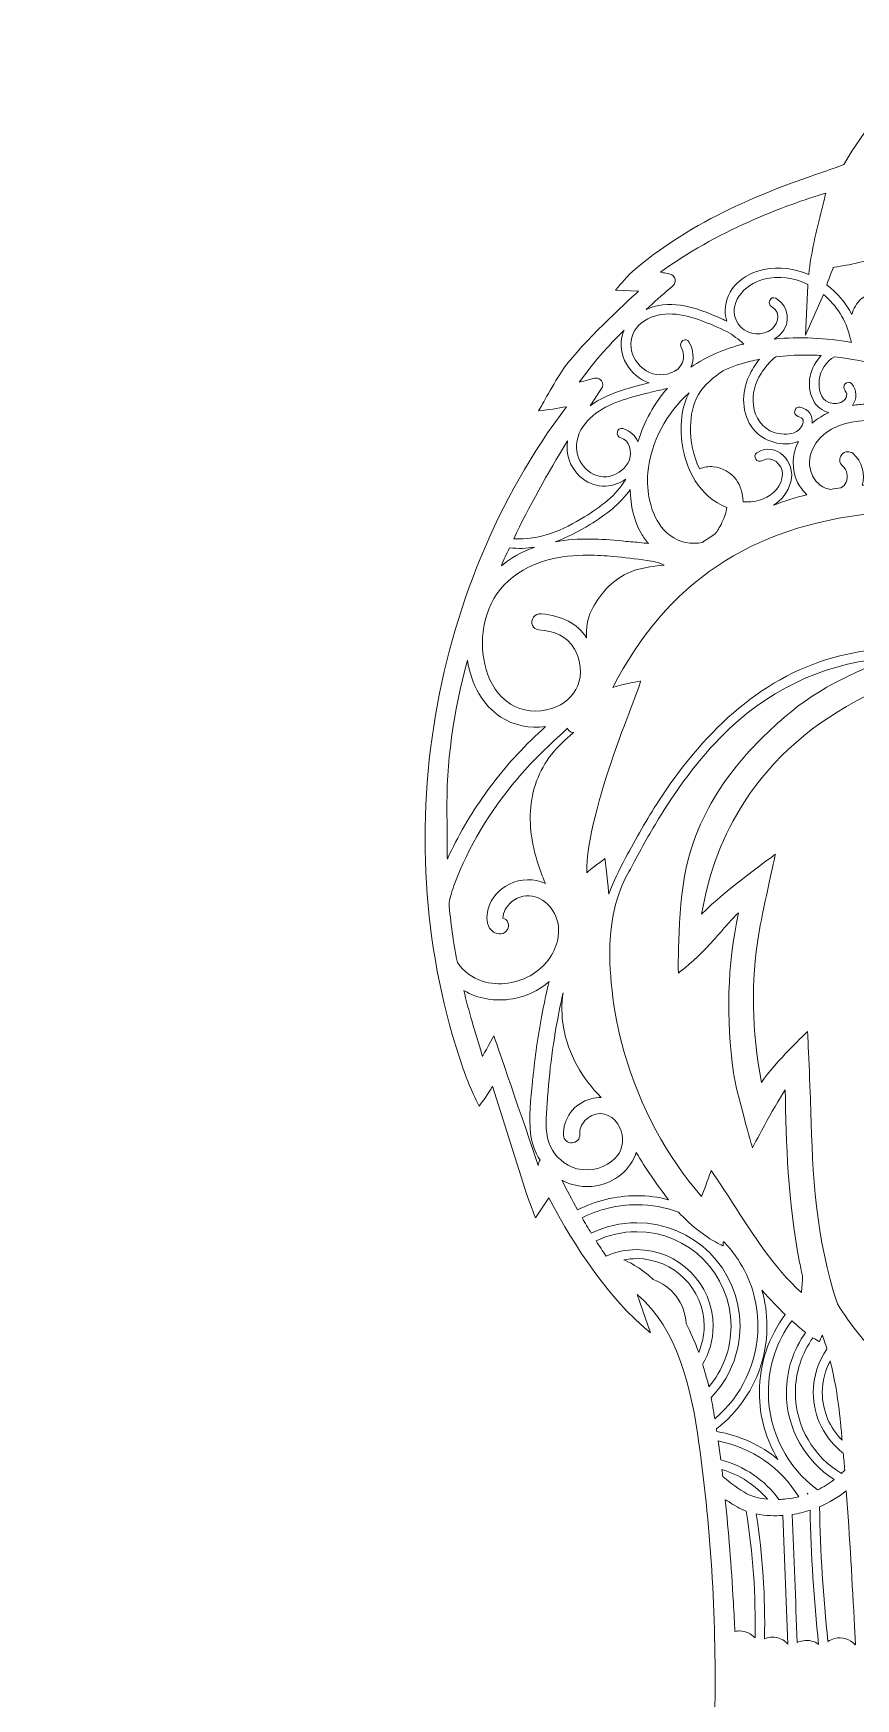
# Model space of a CAD drawing. Header units: millimetres. Extents: x -537 to 1422, y -594 to -84.
# Drawn here: x 277.1 to 431.8, y -397.3 to -84.1 of the extents above; entities that cross this region are included whole.
import ezdxf

# ---------------------------------------------------------------- set-up
doc = ezdxf.new("R2010")
doc.units = ezdxf.units.MM
doc.header["$MEASUREMENT"] = 0
doc.layers.add('Layer 4', color=7, linetype='Continuous')

msp = doc.modelspace()

# ---------------------------------------------------------------- linework, layer by layer
at = {"layer": 'Layer 4', "lineweight": 0}
for points, knots in [([(599.41, -480.19), (596.39, -466.27), (588.5, -452.74), (575.96, -439.97), (570.2, -434.1), (562.21, -425.37), (559.38, -417.4), (557.5, -412.12), (558.68, -407.67), (560.03, -402.52), (560.46, -400.89), (560.91, -399.2), (561.27, -397.41), (564.85, -379.91), (568.38, -361.26), (568.87, -342.64), (569.46, -320.49), (565.55, -303.4), (556.91, -290.38), (550.29, -280.42), (541.68, -272.88), (535.4, -267.37), (525.05, -258.3), (517.06, -252.89), (503.75, -245.93), (501.6, -244.8), (499.44, -243.74), (497.35, -242.71), (491.73, -239.95), (486.42, -237.34), (481.71, -233.73), (473.56, -227.49), (468.2, -219.4), (466.53, -210.86), (475.12, -216.44), (487.7, -220.63), (498.26, -216.18), (500.54, -215.22), (504.25, -211.65), (505.64, -210.03), (510.69, -204.18), (506.21, -197.31), (502.27, -191.26), (500.91, -189.18), (499.64, -187.22), (498.73, -185.35), (498.2, -184.24), (497.58, -183.06), (496.92, -181.82), (495.53, -179.21), (494.09, -176.52), (493.41, -174.21), (493.01, -172.87), (493.02, -171.43), (493.44, -170.06), (493.82, -168.85), (494.19, -167.69), (494.55, -166.57), (496.55, -160.37), (498.14, -155.45), (496.26, -150.66), (503.62, -143.39), (508.77, -135.93), (511.58, -128.48), (513.82, -122.56), (516.01, -114.69), (513.76, -110.8), (513.03, -109.54), (511.88, -108.78), (510.35, -108.53), (507.12, -108.01), (500.02, -109.43), (497.27, -110.6), (493.49, -112.2), (489.77, -113.7), (486.17, -115.15), (482.1, -116.78), (477.9, -118.47), (473.64, -120.31), (471.75, -112.04), (469.36, -103.79), (466.53, -95.79), (465.53, -92.97), (464.46, -90.27), (462.35, -88.35), (457.64, -84.06), (452.37, -84.98), (444.16, -91.52), (438.47, -96.06), (433.44, -102.01), (429.61, -108.75), (428.41, -109.22), (426.86, -109.75), (425.08, -110.37), (416.75, -113.24), (402.79, -118.05), (390.24, -128.49), (389.08, -129.46), (387.26, -131.65), (387.18, -131.74), (387.18, -131.74), (386.63, -132.4), (386.63, -132.4), (386.63, -132.4), (390.96, -132.55), (390.96, -132.55), (388.45, -134.85), (380.49, -142.25), (377.06, -146.87), (375.67, -148.73), (372.7, -154.14), (372.57, -154.37), (372.57, -154.37), (372.17, -155.09), (372.17, -155.09), (372.17, -155.09), (373, -154.99), (373, -154.99), (373.58, -154.92), (375.86, -154.62), (377.39, -154.3), (364.47, -171.52), (355.84, -192.27), (352.43, -214.4), (348.95, -236.96), (351.06, -259.79), (358.54, -280.42), (359.26, -282.41), (360.6, -285.16), (360.66, -285.28), (360.66, -285.28), (360.97, -285.91), (360.97, -285.91), (360.97, -285.91), (361.38, -285.34), (361.38, -285.34), (361.44, -285.26), (362.65, -283.58), (363.52, -282.1), (363.52, -282.1), (369.63, -301.54), (369.63, -301.54), (370.12, -303.1), (371.23, -306.01), (371.27, -306.14), (371.27, -306.14), (371.56, -306.9), (371.56, -306.9), (371.56, -306.9), (374.12, -303.13), (374.12, -303.13), (375.69, -306.23), (382.81, -319.62), (392.01, -327.49), (392.01, -327.49), (393.2, -328.51), (393.2, -328.51), (393.2, -328.51), (390.69, -321.28), (390.69, -321.28), (398.43, -327.86), (400.93, -339.08), (402.34, -349.3), (404.66, -366.12), (405.66, -383.23), (405.32, -400.13), (405.31, -400.52), (405.3, -400.92), (405.29, -401.34), (405.2, -407.35), (405.07, -416.43), (398.78, -418.94), (397.78, -419.39), (396.65, -419.65), (395.56, -419.89), (393.89, -420.26), (392.15, -420.65), (390.77, -421.76), (389.37, -422.89), (388.59, -424.61), (388.57, -426.61), (388.54, -429.23), (389.82, -432.01), (391.82, -433.69), (395.34, -436.64), (400.25, -437.17), (404.21, -437.6), (404.21, -437.6), (454.3, -443.04), (454.3, -443.04), (459.97, -443.66), (468.1, -443.06), (472.34, -439.33), (473.65, -438.17), (474.51, -436.8), (474.91, -435.23), (475.3, -436), (475.88, -436.68), (476.63, -437.25), (479.6, -439.5), (484.85, -439.66), (488.77, -439.05), (488.77, -439.05), (538.25, -431.48), (538.25, -431.48), (539.41, -441), (540.56, -450.83), (538.81, -460.42), (538.69, -461.09), (538.55, -461.76), (538.4, -462.42), (538.27, -462.87), (538.16, -463.34), (538.05, -463.81), (535.59, -472.95), (530.24, -480.38), (523.33, -484.05), (519.16, -486.26), (513.97, -487.43), (507.47, -487.63), (483.73, -488.39), (461.86, -477.08), (440.71, -466.15), (422.52, -456.74), (403.72, -447.02), (383.46, -444.65), (360.16, -441.93), (335.79, -449.62), (318.27, -465.22), (318.27, -465.22), (317.7, -465.73), (317.7, -465.73), (317.7, -465.73), (324.4, -467.69), (324.4, -467.69), (322.36, -469.16), (316.42, -473.45), (314.68, -474.73), (312.55, -476.28), (302.67, -485.3), (302.25, -485.69), (302.25, -485.69), (301.54, -486.34), (301.54, -486.34), (301.54, -486.34), (308.24, -486.9), (308.24, -486.9), (297.8, -493.09), (289.06, -501.87), (282.93, -512.36), (282.93, -512.36), (282.4, -513.27), (282.4, -513.27), (282.4, -513.27), (292.98, -510.27), (292.98, -510.27), (292.52, -510.75), (292.06, -511.29), (291.65, -511.79), (291.33, -512.17), (291.05, -512.51), (290.83, -512.73), (289.53, -514.09), (288.26, -515.52), (287.05, -516.97), (284.64, -519.88), (282.42, -522.99), (280.45, -526.21), (279.99, -526.97), (277.71, -531.01), (277.62, -531.18), (277.62, -531.18), (277.1, -532.1), (277.1, -532.1), (277.1, -532.1), (278.11, -531.8), (278.11, -531.8), (279.74, -531.3), (283.04, -530.33), (283.79, -530.21), (286.91, -529.74), (290.12, -529.59), (293.34, -529.76), (306.45, -530.46), (318.75, -536.32), (327.07, -545.82), (327.07, -545.82), (327.07, -545.82), (327.07, -545.82), (327.07, -545.82), (314.06, -542.37), (314.06, -542.37), (314.06, -542.37), (314.92, -543.39), (314.92, -543.39), (322.26, -552.1), (331.64, -559.51), (342.05, -564.81), (351.95, -569.85), (362.85, -573.02), (373.67, -574.02), (373.67, -574.02), (360.67, -579.81), (360.67, -579.81), (360.67, -579.81), (361.59, -580.18), (361.59, -580.18), (378.15, -586.94), (396.46, -591.06), (417.57, -592.79), (425.18, -593.42), (433.14, -593.73), (441.68, -593.73), (451.97, -593.73), (463.11, -593.28), (475.54, -592.37), (489.46, -591.35), (510.18, -589.33), (529.43, -583.55), (548.75, -577.75), (563.8, -569.19), (575.43, -557.39), (583.15, -549.56), (589.56, -540.25), (593.97, -530.47), (598.68, -520.03), (601.08, -509.38), (601.09, -498.83), (601.1, -493.87), (600.81, -486.61), (599.41, -480.19)], [0, 0, 0, 0, 1, 1, 1, 2, 2, 2, 3, 3, 3, 4, 4, 4, 5, 5, 5, 6, 6, 6, 7, 7, 7, 8, 8, 8, 9, 9, 9, 10, 10, 10, 11, 11, 11, 12, 12, 12, 13, 13, 13, 14, 14, 14, 15, 15, 15, 16, 16, 16, 17, 17, 17, 18, 18, 18, 19, 19, 19, 20, 20, 20, 21, 21, 21, 22, 22, 22, 23, 23, 23, 24, 24, 24, 25, 25, 25, 26, 26, 26, 27, 27, 27, 28, 28, 28, 29, 29, 29, 30, 30, 30, 31, 31, 31, 32, 32, 32, 33, 33, 33, 34, 34, 34, 35, 35, 35, 36, 36, 36, 37, 37, 37, 38, 38, 38, 39, 39, 39, 40, 40, 40, 41, 41, 41, 42, 42, 42, 43, 43, 43, 44, 44, 44, 45, 45, 45, 46, 46, 46, 47, 47, 47, 48, 48, 48, 49, 49, 49, 50, 50, 50, 51, 51, 51, 52, 52, 52, 53, 53, 53, 54, 54, 54, 55, 55, 55, 56, 56, 56, 57, 57, 57, 58, 58, 58, 59, 59, 59, 60, 60, 60, 61, 61, 61, 62, 62, 62, 63, 63, 63, 64, 64, 64, 65, 65, 65, 66, 66, 66, 67, 67, 67, 68, 68, 68, 69, 69, 69, 70, 70, 70, 71, 71, 71, 72, 72, 72, 73, 73, 73, 74, 74, 74, 75, 75, 75, 76, 76, 76, 77, 77, 77, 78, 78, 78, 79, 79, 79, 80, 80, 80, 81, 81, 81, 82, 82, 82, 83, 83, 83, 84, 84, 84, 85, 85, 85, 86, 86, 86, 87, 87, 87, 88, 88, 88, 89, 89, 89, 90, 90, 90, 91, 91, 91, 92, 92, 92, 93, 93, 93, 94, 94, 94, 95, 95, 95, 96, 96, 96, 97, 97, 97, 98, 98, 98, 99, 99, 99, 100, 100, 100, 101, 101, 101, 102, 102, 102, 103, 103, 103, 104, 104, 104, 105, 105, 105, 106, 106, 106, 107, 107, 107, 108, 108, 108, 109, 109, 109, 110, 110, 110, 110]), ([(397.84, -130.31), (397.72, -129.85), (397.36, -129.49), (396.89, -129.38), (396.89, -129.38), (396.08, -129.19), (396.08, -129.19), (395.78, -129.12), (395.46, -129.06), (395.11, -129.02), (405.15, -121.51), (418.77, -116.3), (426.2, -114.13), (425.96, -115.12), (425.71, -116.12), (425.45, -117.16), (424.44, -121.21), (423.41, -125.38), (422.98, -129.42), (420.36, -128.3), (417.44, -127.89), (414.56, -128.48), (410.73, -129.26), (407.32, -132.06), (407.27, -136.21), (407.26, -136.91), (407.37, -137.57), (407.56, -138.19), (407.29, -138.06), (407.01, -137.94), (406.74, -137.81), (404.23, -136.7), (401.6, -135.59), (398.86, -135.21), (396.72, -134.91), (394.38, -135.14), (392.38, -135.99), (393.88, -134.64), (395.36, -133.35), (396.8, -132.12), (396.8, -132.12), (397.43, -131.58), (397.43, -131.58), (397.8, -131.26), (397.95, -130.78), (397.84, -130.31)], [0, 0, 0, 0, 1, 1, 1, 2, 2, 2, 3, 3, 3, 4, 4, 4, 5, 5, 5, 6, 6, 6, 7, 7, 7, 8, 8, 8, 9, 9, 9, 10, 10, 10, 11, 11, 11, 12, 12, 12, 13, 13, 13, 14, 14, 14, 15, 15, 15, 15]), ([(427.61, -128.1), (427.61, -128.1), (428.96, -127.89), (429.39, -127.81), (429.39, -127.81), (430.05, -127.69), (430.05, -127.69), (431.49, -127.42), (432.87, -127.07), (434.21, -126.74), (435.19, -126.49), (436.2, -126.24), (437.24, -126.01), (437.56, -125.94), (437.89, -125.87), (438.22, -125.8), (440.78, -125.24), (443.42, -124.65), (446, -124.92), (446.19, -126.38), (446.53, -128.33), (446.69, -129), (447.28, -131.42), (447.85, -132.83), (448.65, -134.79), (449.58, -137.1), (450.57, -139.56), (451.88, -141.92), (448.71, -138.31), (445.18, -134.7), (440.59, -133.26), (438.13, -132.49), (434.98, -132.26), (432.88, -134.04), (431.99, -134.8), (431.37, -135.85), (431.1, -136.97), (429.98, -134.78), (428.33, -132.87), (426.37, -131.39), (426.95, -129.74), (427.61, -128.1), (427.61, -128.1)], [0, 0, 0, 0, 1, 1, 1, 2, 2, 2, 3, 3, 3, 4, 4, 4, 5, 5, 5, 6, 6, 6, 7, 7, 7, 8, 8, 8, 9, 9, 9, 10, 10, 10, 11, 11, 11, 12, 12, 12, 13, 13, 13, 14, 14, 14, 14]), ([(425.77, -133.19), (428.22, -135.24), (430.05, -138.09), (430.71, -141.19), (430.74, -141.32), (430.79, -141.42), (430.86, -141.51), (430.9, -141.74), (430.95, -141.97), (431.01, -142.2), (426.2, -141.36), (421.23, -141.13), (416.49, -141.57), (417.65, -140.91), (418.56, -139.87), (418.85, -138.53), (419.24, -136.69), (418.46, -134.84), (416.81, -133.91), (415.81, -133.35), (415.03, -134.96), (416.03, -135.52), (418.05, -136.66), (417.08, -139.32), (415.36, -140.15), (413.47, -141.06), (410.86, -140.59), (409.71, -138.74), (407.39, -135), (410.95, -131.23), (414.46, -130.33), (417.36, -129.58), (420.27, -130.04), (422.83, -131.29), (422.83, -131.37), (422.82, -131.45), (422.81, -131.53), (422.81, -131.53), (422.36, -140.87), (422.36, -140.87), (422.36, -140.87), (425.77, -133.19), (425.77, -133.19)], [0, 0, 0, 0, 1, 1, 1, 2, 2, 2, 3, 3, 3, 4, 4, 4, 5, 5, 5, 6, 6, 6, 7, 7, 7, 8, 8, 8, 9, 9, 9, 10, 10, 10, 11, 11, 11, 12, 12, 12, 13, 13, 13, 14, 14, 14, 14]), ([(392.09, -138.13), (395.31, -136.06), (399.35, -136.85), (402.72, -138.09), (404.36, -138.69), (406, -139.38), (407.56, -140.17), (408.79, -140.8), (409.74, -141.66), (410.75, -142.51), (407.02, -143.43), (403.66, -144.9), (400.83, -146.87), (401.5, -145.35), (401.3, -143.61), (400.46, -142.11), (399.91, -141.11), (398.43, -142.12), (398.99, -143.12), (400.07, -145.06), (399.14, -147.27), (397.07, -147.96), (395.24, -148.57), (393.32, -148.36), (391.81, -147.14), (388.76, -144.66), (388.66, -140.34), (392.09, -138.13)], [0, 0, 0, 0, 1, 1, 1, 2, 2, 2, 3, 3, 3, 4, 4, 4, 5, 5, 5, 6, 6, 6, 7, 7, 7, 8, 8, 8, 9, 9, 9, 9]), ([(388.26, -139.89), (388.13, -140.17), (388.01, -140.47), (387.92, -140.79), (386.82, -144.42), (389.37, -148.67), (392.95, -149.79), (391.99, -150.04), (391.04, -150.3), (390.09, -150.56), (387.22, -151.35), (384.23, -152.36), (381.84, -154.14), (382.35, -153.37), (382.87, -152.6), (383.39, -151.83), (383.39, -151.83), (384.03, -150.9), (384.03, -150.9), (384.32, -150.47), (384.32, -149.89), (384.02, -149.46), (383.78, -149.12), (383.38, -148.92), (382.98, -148.92), (382.87, -148.92), (382.77, -148.93), (382.66, -148.96), (382.66, -148.96), (381.57, -149.24), (381.57, -149.24), (380.99, -149.39), (380.41, -149.55), (379.81, -149.71), (382.34, -146.12), (385.25, -142.87), (388.26, -139.89)], [0, 0, 0, 0, 1, 1, 1, 2, 2, 2, 3, 3, 3, 4, 4, 4, 5, 5, 5, 6, 6, 6, 7, 7, 7, 8, 8, 8, 9, 9, 9, 10, 10, 10, 11, 11, 11, 12, 12, 12, 12]), ([(413.74, -145.38), (412.92, -146.35), (412.24, -147.43), (411.75, -148.5), (410.28, -151.67), (410.29, -155.67), (412.54, -158.49), (414.42, -160.86), (418.17, -162.03), (421.05, -160.83), (419.81, -163.38), (419.72, -166.18), (420.9, -168.53), (421.33, -169.38), (421.93, -170.18), (422.65, -170.85), (420.5, -171.4), (418.4, -172.07), (416.33, -172.84), (417.93, -171.9), (419.09, -170.4), (419.62, -168.43), (420.61, -164.75), (416.9, -160.68), (413.25, -162.95), (412.27, -163.56), (413.28, -165.04), (414.26, -164.43), (416.05, -163.31), (418.07, -165.17), (418.04, -167.02), (418, -169.15), (416.26, -170.9), (414.39, -171.66), (413.18, -172.14), (411.91, -172.29), (410.66, -172.17), (410.59, -170.6), (410.14, -169.17), (409.33, -168.02), (408.38, -166.69), (406.75, -165.76), (405.07, -165.59), (404.11, -165.49), (403.21, -165.64), (402.43, -166.01), (401.23, -163.55), (400.72, -160.73), (400.76, -158.03), (400.78, -155.96), (401.2, -153.84), (402.23, -152.03), (403.32, -150.12), (405.1, -148.8), (406.86, -147.55), (406.88, -147.53), (406.9, -147.51), (406.92, -147.5), (408.52, -146.76), (410.22, -146.17), (412.01, -145.75), (412.58, -145.61), (413.16, -145.49), (413.74, -145.38)], [0, 0, 0, 0, 1, 1, 1, 2, 2, 2, 3, 3, 3, 4, 4, 4, 5, 5, 5, 6, 6, 6, 7, 7, 7, 8, 8, 8, 9, 9, 9, 10, 10, 10, 11, 11, 11, 12, 12, 12, 13, 13, 13, 14, 14, 14, 15, 15, 15, 16, 16, 16, 17, 17, 17, 18, 18, 18, 19, 19, 19, 20, 20, 20, 21, 21, 21, 21]), ([(421.02, -156.14), (423.06, -156.61), (421.35, -158.82), (420.25, -159.21), (419.08, -159.61), (417.61, -159.51), (416.46, -159.14), (414.23, -158.43), (412.85, -156.29), (412.57, -154.04), (412.31, -151.94), (412.89, -149.84), (414.01, -148.06), (414.7, -146.97), (415.65, -145.78), (416.79, -144.91), (418.6, -144.69), (420.45, -144.58), (422.31, -144.58), (423.31, -144.58), (424.33, -144.61), (425.34, -144.68), (423.24, -146.84), (422.35, -150.11), (423.86, -153.15), (424.44, -154.32), (425.54, -155.08), (426.78, -155.37), (425.69, -155.87), (424.63, -156.54), (423.66, -157.4), (423.75, -156.06), (423.06, -154.78), (421.37, -154.39), (420.24, -154.13), (419.9, -155.88), (421.02, -156.14)], [0, 0, 0, 0, 1, 1, 1, 2, 2, 2, 3, 3, 3, 4, 4, 4, 5, 5, 5, 6, 6, 6, 7, 7, 7, 8, 8, 8, 9, 9, 9, 10, 10, 10, 11, 11, 11, 12, 12, 12, 12]), ([(436.97, -146.77), (436.74, -146.95), (436.52, -147.14), (436.32, -147.35), (434.93, -148.8), (433.97, -151.49), (434.98, -153.39), (435.06, -153.53), (435.15, -153.67), (435.25, -153.79), (434.35, -153.78), (433.44, -153.82), (432.52, -153.9), (432.1, -153.94), (431.66, -153.99), (431.2, -154.06), (432.11, -152.87), (432.14, -151.16), (431.01, -149.94), (430.23, -149.1), (429.07, -150.46), (429.84, -151.3), (430.57, -152.08), (429.83, -153.18), (429.04, -153.51), (428.36, -153.79), (427.45, -153.76), (426.76, -153.5), (425.15, -152.9), (424.81, -150.87), (424.97, -149.33), (425.18, -147.36), (426.29, -145.8), (427.83, -144.89), (430.93, -145.24), (434.01, -145.87), (436.97, -146.77)], [0, 0, 0, 0, 1, 1, 1, 2, 2, 2, 3, 3, 3, 4, 4, 4, 5, 5, 5, 6, 6, 6, 7, 7, 7, 8, 8, 8, 9, 9, 9, 10, 10, 10, 11, 11, 11, 12, 12, 12, 12]), ([(379.3, -161.41), (379.66, -157.41), (383.27, -154.85), (386.71, -153.51), (388.52, -152.81), (390.4, -152.31), (392.28, -151.83), (393.17, -151.6), (394.07, -151.39), (394.97, -151.18), (395.44, -151.07), (395.92, -150.96), (396.39, -150.86), (393.93, -153.67), (392.03, -157.1), (390.83, -160.91), (390.37, -159.76), (389.45, -158.83), (387.99, -158.43), (386.88, -158.13), (386.54, -159.88), (387.64, -160.18), (389.35, -160.65), (389.77, -162.8), (389.24, -164.28), (388.69, -165.83), (387.21, -166.99), (385.64, -167.37), (382.11, -168.21), (379, -164.8), (379.3, -161.41)], [0, 0, 0, 0, 1, 1, 1, 2, 2, 2, 3, 3, 3, 4, 4, 4, 5, 5, 5, 6, 6, 6, 7, 7, 7, 8, 8, 8, 9, 9, 9, 10, 10, 10, 10]), ([(392.72, -166.75), (393.35, -160.82), (396.16, -155.56), (400.49, -151.69), (399.77, -153.02), (399.28, -154.5), (399.09, -156.22), (398.63, -160.3), (399.43, -164.7), (401.61, -168.22), (403.04, -170.52), (405.12, -172.31), (407.58, -173.25), (407.46, -174.12), (407.16, -175.06), (406.65, -176.1), (406.2, -177.03), (405.78, -177.72), (405.35, -178.26), (405.35, -178.26), (405.32, -178.28), (405.32, -178.28), (404.56, -178.75), (403.78, -179.27), (402.98, -179.82), (402.52, -179.94), (402.02, -179.98), (401.45, -179.99), (399.16, -179.99), (397.23, -179.13), (395.71, -177.44), (393.17, -174.61), (392.38, -170.03), (392.72, -166.75)], [0, 0, 0, 0, 1, 1, 1, 2, 2, 2, 3, 3, 3, 4, 4, 4, 5, 5, 5, 6, 6, 6, 7, 7, 7, 8, 8, 8, 9, 9, 9, 10, 10, 10, 11, 11, 11, 11]), ([(431.33, -163.12), (430.68, -162.57), (429.76, -162.65), (429.19, -163.32), (428.63, -163.98), (428.69, -164.89), (429.34, -165.44), (430.21, -166.19), (430.49, -167.45), (430.02, -168.51), (429.82, -168.96), (429.49, -169.32), (429.03, -169.56), (428.41, -169.65), (427.79, -169.75), (427.16, -169.86), (426.81, -169.82), (426.47, -169.74), (426.16, -169.61), (424.62, -168.97), (423.89, -167.8), (423.54, -166.94), (422.98, -165.52), (423.02, -163.89), (423.65, -162.45), (426.89, -155.15), (437.81, -156.88), (441.08, -157.58), (454.11, -160.39), (464.35, -170.24), (473.48, -180.47), (474.44, -181.55), (475.4, -182.63), (476.35, -183.71), (480.25, -188.13), (484.28, -192.69), (488.66, -196.82), (488.03, -196.84), (487.35, -196.88), (486.66, -196.96), (484.04, -197.29), (482.15, -197.94), (480.87, -198.92), (479.29, -200.15), (476.42, -199.25), (475.69, -198.56), (473.49, -196.5), (466.77, -186.3), (466.36, -185.6), (462.56, -179.04), (459.09, -175.02), (455.13, -172.54), (451.32, -170.17), (446.91, -169.07), (440.37, -168.88), (439.74, -168.86), (439.12, -168.86), (438.5, -168.86), (436.68, -168.86), (434.85, -168.93), (433.04, -169.09), (433.66, -166.97), (433.01, -164.56), (431.33, -163.12)], [0, 0, 0, 0, 1, 1, 1, 2, 2, 2, 3, 3, 3, 4, 4, 4, 5, 5, 5, 6, 6, 6, 7, 7, 7, 8, 8, 8, 9, 9, 9, 10, 10, 10, 11, 11, 11, 12, 12, 12, 13, 13, 13, 14, 14, 14, 15, 15, 15, 16, 16, 16, 17, 17, 17, 18, 18, 18, 19, 19, 19, 20, 20, 20, 21, 21, 21, 21]), ([(377.63, -160.7), (377.26, -163.13), (377.98, -165.62), (379.95, -167.43), (382.38, -169.66), (385.95, -169.81), (388.55, -167.94), (386.81, -170.99), (383.75, -173.2), (380.8, -175.02), (376.8, -177.48), (372.25, -179.5), (367.48, -179.13), (370.36, -173.12), (373.75, -166.97), (377.63, -160.7)], [0, 0, 0, 0, 1, 1, 1, 2, 2, 2, 3, 3, 3, 4, 4, 4, 5, 5, 5, 5]), ([(392.87, -180.06), (391.71, -179.89), (390.55, -179.79), (389.47, -179.71), (388.89, -179.66), (388.33, -179.62), (387.81, -179.56), (384.07, -179.18), (379.7, -178.91), (375.29, -179.71), (377.56, -178.9), (379.74, -177.76), (381.81, -176.49), (384.68, -174.72), (387.51, -172.62), (389.42, -169.86), (389.46, -173.02), (390.14, -175.82), (391.45, -178.11), (391.85, -178.8), (392.32, -179.46), (392.87, -180.06)], [0, 0, 0, 0, 1, 1, 1, 2, 2, 2, 3, 3, 3, 4, 4, 4, 5, 5, 5, 6, 6, 6, 7, 7, 7, 7]), ([(479.48, -212.87), (477.58, -212.21), (476.16, -211.5), (474.49, -210.66), (473.97, -210.4), (473.43, -210.13), (472.84, -209.84), (471.84, -209.36), (470.98, -208.88), (470.2, -208.39), (470.14, -208.18), (470.01, -207.98), (469.78, -207.83), (468.8, -207.22), (467.8, -206.64), (466.78, -206.1), (466.78, -206.09), (466.77, -206.09), (466.77, -206.09), (466.77, -206.09), (466.65, -206.01), (466.65, -206.01), (466.65, -206.01), (466.65, -206.01), (466.65, -206.01), (465.59, -205.26), (464.46, -204.49), (463.03, -203.62), (457.29, -200.15), (454.6, -199.12), (446.78, -199.95), (440.4, -199.28), (433.9, -199.76), (427.69, -201.47), (413.33, -205.45), (402.66, -216.28), (394.76, -228.47), (392.51, -231.94), (390.46, -235.53), (388.53, -239.19), (387.36, -241.41), (386.21, -243.65), (385.37, -245.99), (385.38, -245.2), (384.63, -239.3), (384.63, -239.3), (384.63, -239.3), (381.65, -241.56), (381.21, -241.97), (381.06, -230.14), (391.68, -206.29), (391.34, -205.92), (391.34, -205.92), (388.26, -206.46), (386.12, -207.1), (396.25, -187.52), (412.07, -176.74), (434.88, -174.42), (439.71, -173.92), (444.68, -174.96), (449.35, -176.06), (450.2, -176.27), (451, -176.54), (451.76, -176.87), (451.76, -176.87), (451.03, -182.84), (451.03, -182.84), (451.03, -182.84), (451.03, -182.89), (451.03, -182.89), (451.03, -190.36), (455.83, -197.75), (464.9, -204.27), (470, -207.93), (476.47, -211.28), (483.49, -213.93), (482.11, -213.66), (480.75, -213.3), (479.48, -212.87)], [0, 0, 0, 0, 1, 1, 1, 2, 2, 2, 3, 3, 3, 4, 4, 4, 5, 5, 5, 6, 6, 6, 7, 7, 7, 8, 8, 8, 9, 9, 9, 10, 10, 10, 11, 11, 11, 12, 12, 12, 13, 13, 13, 14, 14, 14, 15, 15, 15, 16, 16, 16, 17, 17, 17, 18, 18, 18, 19, 19, 19, 20, 20, 20, 21, 21, 21, 22, 22, 22, 23, 23, 23, 24, 24, 24, 25, 25, 25, 26, 26, 26, 26]), ([(366.68, -180.84), (368.3, -181.03), (369.89, -180.97), (371.45, -180.71), (369.09, -181.54), (366.97, -182.72), (365.16, -184.21), (365.64, -183.09), (366.15, -181.97), (366.68, -180.84)], [0, 0, 0, 0, 1, 1, 1, 2, 2, 2, 3, 3, 3, 3]), ([(361.86, -195.66), (362.91, -189.49), (367.13, -185.06), (373.74, -183.19), (376.3, -182.46), (378.95, -182.23), (381.42, -182.23), (383.12, -182.23), (384.74, -182.34), (386.17, -182.47), (388.23, -182.65), (390.38, -182.9), (392.56, -183.22), (393.67, -183.38), (394.82, -183.58), (395.81, -184.11), (393.4, -184.32), (390.96, -184.65), (388.82, -185.65), (385.94, -186.99), (383.47, -189.82), (382.1, -192.66), (381.32, -194.28), (381.11, -196), (381.18, -197.75), (379.42, -195.1), (376.67, -193.66), (372.64, -193.24), (372.06, -193.18), (371.54, -193.41), (371.21, -193.87), (370.87, -194.34), (370.79, -194.97), (371.01, -195.46), (371.21, -195.91), (371.63, -196.2), (372.15, -196.25), (375.15, -196.57), (377.45, -197.31), (378.93, -199.9), (380.15, -202.03), (380.38, -204.66), (379.53, -206.76), (378.71, -208.8), (376.97, -210.34), (374.62, -211.08), (371.99, -211.93), (369.02, -211.6), (366.87, -210.23), (362.2, -207.27), (360.99, -200.78), (361.86, -195.66)], [0, 0, 0, 0, 1, 1, 1, 2, 2, 2, 3, 3, 3, 4, 4, 4, 5, 5, 5, 6, 6, 6, 7, 7, 7, 8, 8, 8, 9, 9, 9, 10, 10, 10, 11, 11, 11, 12, 12, 12, 13, 13, 13, 14, 14, 14, 15, 15, 15, 16, 16, 16, 17, 17, 17, 17]), ([(354.97, -235.72), (354.96, -234.13), (354.94, -232.49), (354.92, -230.74), (354.78, -221.44), (356.08, -211.79), (358.79, -202), (359.49, -206.62), (361.71, -210.48), (365.06, -212.69), (367.44, -214.26), (370.51, -214.88), (373.47, -214.46), (373.47, -214.46), (373.38, -214.54), (373.38, -214.54), (373.38, -214.54), (372.82, -215.06), (372.82, -215.06), (369.04, -218.55), (365.85, -222.06), (363.07, -225.79), (360.25, -229.58), (357.79, -233.62), (355.76, -237.8), (355.48, -238.36), (355.23, -238.9), (355, -239.41), (354.98, -238.21), (354.97, -236.99), (354.97, -235.72)], [0, 0, 0, 0, 1, 1, 1, 2, 2, 2, 3, 3, 3, 4, 4, 4, 5, 5, 5, 6, 6, 6, 7, 7, 7, 8, 8, 8, 9, 9, 9, 10, 10, 10, 10]), ([(398.46, -260.85), (398.46, -260.85), (400.48, -259.37), (403.15, -256.7), (405.01, -254.84), (407.36, -251.93), (409.75, -249.52), (407.68, -259.48), (407.39, -269.35), (408.84, -279.64), (409.34, -283.15), (412.41, -293.69), (412.41, -293.69), (412.41, -293.69), (416.3, -286.23), (418.56, -282.8), (418.7, -292.69), (419.11, -303.94), (421.2, -314.91), (421.39, -315.92), (421.6, -316.85), (421.82, -317.84), (421.82, -317.84), (421.83, -317.88), (421.83, -317.88), (421.8, -319.04), (421.72, -320.06), (421.61, -320.95), (416.43, -316.23), (412.49, -310.06), (408.66, -304.07), (407.83, -302.77), (404.64, -297.93), (404.64, -297.93), (404.64, -297.93), (403.84, -300.26), (402.83, -302.86), (396.3, -295.4), (391.29, -286.21), (388.23, -275.56), (386, -267.79), (385.31, -259.76), (385.64, -254.54), (386.18, -246.07), (388.76, -242.6), (389.92, -240.39), (391.54, -237.3), (393.25, -234.25), (395.09, -231.27), (398.78, -225.3), (403.04, -219.62), (408.15, -214.79), (416.61, -206.79), (427.32, -202.16), (438.69, -201.53), (433.72, -203.2), (424.99, -206.96), (418.4, -212.73), (411.75, -218.55), (403.68, -226.84), (400.29, -239.5), (398.21, -247.25), (398.46, -260.85), (398.46, -260.85)], [0, 0, 0, 0, 1, 1, 1, 2, 2, 2, 3, 3, 3, 4, 4, 4, 5, 5, 5, 6, 6, 6, 7, 7, 7, 8, 8, 8, 9, 9, 9, 10, 10, 10, 11, 11, 11, 12, 12, 12, 13, 13, 13, 14, 14, 14, 15, 15, 15, 16, 16, 16, 17, 17, 17, 18, 18, 18, 19, 19, 19, 20, 20, 20, 21, 21, 21, 21]), ([(428.38, -323.04), (424.31, -311.01), (423.67, -298.16), (423.39, -287.06), (423.3, -283.6), (422.78, -271.86), (422.78, -271.86), (422.78, -271.86), (416.65, -277.58), (414.08, -281.44), (412.28, -271.61), (412.12, -262.43), (413.59, -253.42), (414.12, -250.18), (416.73, -238.48), (416.73, -238.48), (416.73, -238.48), (407.3, -245.24), (402.83, -249.75), (404.28, -241.61), (406.87, -234.85), (410.9, -228.63), (416.3, -220.28), (423.75, -213.78), (433.69, -208.75), (435.37, -207.9), (437.21, -207.16), (439.49, -206.42), (443.88, -205), (448.14, -204.57), (452.51, -205.1), (453.78, -205.25), (455.09, -205.58), (456.55, -206.12), (451.85, -211.9), (448.69, -218.88), (447.54, -226.25), (446.33, -233.93), (447.66, -241.48), (449.42, -248.93), (446.22, -245.99), (441.32, -239.71), (441.32, -239.71), (441.32, -239.71), (455.03, -270.47), (450.29, -288.2), (448.93, -283.75), (442.37, -275.87), (442.37, -275.87), (442.37, -275.87), (446.28, -286.76), (446.23, -292.03), (446.18, -297.44), (444.54, -302.94), (443.04, -308.09), (441.51, -313.33), (438.67, -318.07), (437.36, -323.37), (436.56, -326.58), (436.29, -329.87), (436.5, -333.14), (433.52, -330.4), (430.93, -327.16), (428.38, -323.04)], [0, 0, 0, 0, 1, 1, 1, 2, 2, 2, 3, 3, 3, 4, 4, 4, 5, 5, 5, 6, 6, 6, 7, 7, 7, 8, 8, 8, 9, 9, 9, 10, 10, 10, 11, 11, 11, 12, 12, 12, 13, 13, 13, 14, 14, 14, 15, 15, 15, 16, 16, 16, 17, 17, 17, 18, 18, 18, 19, 19, 19, 20, 20, 20, 21, 21, 21, 21]), ([(356.89, -258.85), (356.09, -254.93), (355.59, -251.35), (355.31, -247.6), (355.57, -246.42), (355.95, -245.19), (356.42, -243.92), (358.91, -237.25), (362.95, -230.48), (368.11, -224.35), (370.68, -221.28), (373.46, -218.64), (376.83, -215.51), (377.09, -215.26), (377.34, -215.03), (377.58, -214.8), (377.64, -214.98), (377.75, -215.14), (377.9, -215.27), (378.14, -215.5), (378.46, -215.61), (378.78, -215.61), (378.72, -215.65), (378.67, -215.69), (378.62, -215.73), (377.17, -216.91), (375.8, -218.21), (374.63, -219.67), (372.17, -222.75), (370.86, -226.44), (370.63, -230.36), (370.38, -234.54), (371.34, -238.68), (372.86, -242.55), (373.05, -243.04), (373.25, -243.52), (373.45, -243.99), (371.3, -243.03), (368.86, -243.01), (366.67, -244.11), (364.76, -245.07), (363.33, -246.69), (362.73, -248.56), (362.39, -249.63), (362.25, -251.27), (362.95, -252.38), (363.35, -253), (363.96, -253.38), (364.73, -253.47), (365.29, -253.55), (365.81, -253.33), (366.15, -252.88), (366.5, -252.43), (366.59, -251.8), (366.38, -251.3), (366.21, -250.89), (365.87, -250.61), (365.43, -250.5), (365.42, -250.13), (365.69, -249.28), (365.88, -248.91), (366.17, -248.35), (366.61, -247.82), (367.15, -247.4), (368.42, -246.39), (370.05, -246.05), (371.5, -246.48), (374.07, -247.24), (376.4, -250.26), (375.86, -253.98), (375.43, -256.86), (373.74, -259.36), (371.1, -261.02), (368.23, -262.83), (364.67, -263.33), (361.59, -262.37), (359.7, -261.77), (358.07, -260.56), (356.89, -258.85)], [0, 0, 0, 0, 1, 1, 1, 2, 2, 2, 3, 3, 3, 4, 4, 4, 5, 5, 5, 6, 6, 6, 7, 7, 7, 8, 8, 8, 9, 9, 9, 10, 10, 10, 11, 11, 11, 12, 12, 12, 13, 13, 13, 14, 14, 14, 15, 15, 15, 16, 16, 16, 17, 17, 17, 18, 18, 18, 19, 19, 19, 20, 20, 20, 21, 21, 21, 22, 22, 22, 23, 23, 23, 24, 24, 24, 25, 25, 25, 26, 26, 26, 26]), ([(370.67, -291.11), (370.86, -292.84), (371.46, -294.52), (372.43, -296.01), (372.38, -296.1), (372.33, -296.19), (372.3, -296.3), (372.3, -296.3), (372.1, -297.02), (372.1, -297.02), (369.59, -289.6), (363.74, -272.63), (363.74, -272.63), (363.74, -272.63), (361.72, -276.3), (361.63, -276.51), (360.17, -271.91), (359, -267.83), (358.08, -264.12), (360.73, -265.68), (364.01, -266.25), (367.31, -265.69), (369.75, -265.27), (372.14, -264.13), (374.14, -262.45), (373.68, -264.35), (373.27, -266.23), (372.91, -268.05), (372.14, -271.96), (371.56, -275.95), (371.16, -279.9), (371.11, -280.37), (371.06, -280.85), (371.01, -281.32), (370.67, -284.56), (370.32, -287.91), (370.67, -291.11)], [0, 0, 0, 0, 1, 1, 1, 2, 2, 2, 3, 3, 3, 4, 4, 4, 5, 5, 5, 6, 6, 6, 7, 7, 7, 8, 8, 8, 9, 9, 9, 10, 10, 10, 11, 11, 11, 12, 12, 12, 12]), ([(374.1, -292.73), (373.35, -290.47), (373.56, -287.86), (373.76, -285.34), (373.8, -284.92), (373.83, -284.51), (373.86, -284.11), (374.27, -278.24), (375.11, -272.31), (376.35, -266.48), (376.49, -265.83), (376.64, -265.18), (376.79, -264.53), (376.47, -266.68), (376.45, -268.85), (376.84, -271.04), (377.73, -276.09), (380.35, -280.67), (383.95, -284.26), (383.31, -284.24), (382.67, -284.31), (382.04, -284.48), (378.85, -285.35), (376.67, -288.25), (376.86, -291.38), (376.9, -292.23), (377.59, -292.84), (378.46, -292.78), (379.34, -292.73), (379.96, -292.05), (379.91, -291.19), (379.85, -290.27), (380.2, -289.35), (380.89, -288.6), (381.64, -287.79), (382.67, -287.31), (383.71, -287.29), (383.74, -287.29), (383.76, -287.29), (383.78, -287.29), (385.9, -287.29), (387.53, -289.3), (387.89, -291.27), (388.24, -293.21), (387.55, -294.98), (385.95, -296.25), (383.88, -297.9), (380.8, -298.34), (378.47, -297.33), (376.36, -296.42), (374.77, -294.74), (374.1, -292.73)], [0, 0, 0, 0, 1, 1, 1, 2, 2, 2, 3, 3, 3, 4, 4, 4, 5, 5, 5, 6, 6, 6, 7, 7, 7, 8, 8, 8, 9, 9, 9, 10, 10, 10, 11, 11, 11, 12, 12, 12, 13, 13, 13, 14, 14, 14, 15, 15, 15, 16, 16, 16, 17, 17, 17, 17]), ([(376.53, -299.8), (378.52, -300.86), (380.77, -301.25), (382.99, -300.89), (386.52, -300.3), (389.48, -297.77), (390.55, -294.59), (392.33, -297.62), (394.33, -300.55), (396.6, -303.47), (394.69, -302.99), (392.68, -302.73), (390.62, -302.73), (386.62, -302.73), (382.85, -303.7), (379.51, -305.4), (378.45, -303.5), (377.46, -301.62), (376.53, -299.8)], [0, 0, 0, 0, 1, 1, 1, 2, 2, 2, 3, 3, 3, 4, 4, 4, 5, 5, 5, 6, 6, 6, 6]), ([(405.32, -344.67), (405.05, -343.05), (404.81, -341.73), (404.61, -340.7), (407.98, -337.21), (410.06, -332.46), (410.06, -327.24), (410.06, -316.52), (401.34, -307.8), (390.62, -307.8), (387.56, -307.8), (384.66, -308.51), (382.08, -309.78), (381.48, -308.81), (380.9, -307.84), (380.34, -306.87), (383.44, -305.31), (386.93, -304.42), (390.62, -304.42), (393.39, -304.42), (396.04, -304.91), (398.49, -305.82), (398.57, -305.92), (398.65, -306.02), (398.73, -306.11), (402.98, -310.56), (406.88, -312.17), (406.88, -312.17), (406.88, -312.17), (406.89, -311.37), (406.95, -311.31), (407.82, -312.21), (408.62, -313.17), (409.34, -314.2), (409.45, -314.37), (409.57, -314.54), (409.68, -314.71), (412.06, -318.31), (413.44, -322.61), (413.44, -327.24), (413.44, -334.22), (410.28, -340.49), (405.32, -344.67)], [0, 0, 0, 0, 1, 1, 1, 2, 2, 2, 3, 3, 3, 4, 4, 4, 5, 5, 5, 6, 6, 6, 7, 7, 7, 8, 8, 8, 9, 9, 9, 10, 10, 10, 11, 11, 11, 12, 12, 12, 13, 13, 13, 14, 14, 14, 14]), ([(403.72, -336.86), (403.5, -336.03), (403.27, -335.23), (403.03, -334.46), (404.27, -332.33), (404.99, -329.87), (404.99, -327.24), (404.99, -319.31), (398.54, -312.87), (390.62, -312.87), (388.58, -312.87), (386.64, -313.3), (384.88, -314.07), (384.22, -313.13), (383.59, -312.18), (382.98, -311.22), (385.29, -310.11), (387.89, -309.49), (390.62, -309.49), (400.41, -309.49), (408.37, -317.45), (408.37, -327.24), (408.37, -331.58), (406.8, -335.57), (404.19, -338.66), (403.98, -337.69), (403.85, -337.19), (403.72, -336.86)], [0, 0, 0, 0, 1, 1, 1, 2, 2, 2, 3, 3, 3, 4, 4, 4, 5, 5, 5, 6, 6, 6, 7, 7, 7, 8, 8, 8, 9, 9, 9, 9]), ([(402.28, -332.21), (401.55, -330.18), (400.75, -328.37), (399.91, -326.77), (399.72, -322.94), (397.19, -319.71), (393.73, -318.48), (391.1, -316.03), (388.89, -315.07), (388.17, -314.8), (388.97, -314.64), (389.78, -314.56), (390.62, -314.56), (397.61, -314.56), (403.3, -320.25), (403.3, -327.24), (403.3, -329), (402.94, -330.68), (402.28, -332.21)], [0, 0, 0, 0, 1, 1, 1, 2, 2, 2, 3, 3, 3, 4, 4, 4, 5, 5, 5, 6, 6, 6, 6]), ([(414.18, -320.49), (415.75, -322.29), (417.26, -323.83), (418.57, -325.09), (415.52, -329.18), (413.7, -334.24), (413.7, -339.73), (413.7, -344.34), (414.98, -348.65), (417.2, -352.33), (413.96, -349.67), (410.02, -347.82), (405.7, -347.1), (405.7, -347.09), (405.7, -347.07), (405.69, -347.05), (405.67, -346.9), (405.65, -346.75), (405.63, -346.6), (411.4, -342.11), (415.13, -335.1), (415.13, -327.24), (415.13, -324.9), (414.8, -322.64), (414.18, -320.49)], [0, 0, 0, 0, 1, 1, 1, 2, 2, 2, 3, 3, 3, 4, 4, 4, 5, 5, 5, 6, 6, 6, 7, 7, 7, 8, 8, 8, 8]), ([(418.78, -339.73), (418.78, -346.61), (422.38, -352.66), (427.79, -356.12), (426.81, -356.87), (425.76, -357.52), (424.65, -358.06), (419.04, -353.9), (415.4, -347.24), (415.4, -339.73), (415.4, -334.69), (417.04, -330.03), (419.82, -326.25), (420.92, -327.25), (421.81, -327.98), (422.4, -328.45), (420.12, -331.63), (418.78, -335.53), (418.78, -339.73)], [0, 0, 0, 0, 1, 1, 1, 2, 2, 2, 3, 3, 3, 4, 4, 4, 5, 5, 5, 6, 6, 6, 6]), ([(423.85, -339.73), (423.85, -344.37), (426.06, -348.51), (429.49, -351.14), (429.58, -352.19), (429.67, -353.26), (429.76, -354.36), (429.56, -354.57), (429.35, -354.77), (429.14, -354.97), (423.95, -351.87), (420.47, -346.2), (420.47, -339.73), (420.47, -335.91), (421.73, -332.34), (423.79, -329.44), (424.13, -329.65), (424.98, -330.14), (424.98, -330.14), (424.98, -330.14), (425.42, -329.25), (425.56, -328.97), (425.84, -329.74), (426.13, -330.6), (426.41, -331.56), (424.8, -333.88), (423.85, -336.69), (423.85, -339.73)], [0, 0, 0, 0, 1, 1, 1, 2, 2, 2, 3, 3, 3, 4, 4, 4, 5, 5, 5, 6, 6, 6, 7, 7, 7, 8, 8, 8, 9, 9, 9, 9]), ([(427.02, -333.79), (427.8, -336.87), (428.52, -340.73), (428.98, -345.5), (429.08, -346.55), (429.18, -347.62), (429.28, -348.71), (426.97, -346.41), (425.54, -343.24), (425.54, -339.73), (425.54, -337.58), (426.08, -335.56), (427.02, -333.79)], [0, 0, 0, 0, 1, 1, 1, 2, 2, 2, 3, 3, 3, 4, 4, 4, 4]), ([(418.79, -359.76), (418.3, -359.81), (417.84, -359.84), (417.38, -359.86), (414.75, -356.24), (410.9, -353.57), (406.44, -352.43), (406.28, -351.2), (406.12, -350.01), (405.96, -348.86), (412.35, -350.08), (417.8, -353.98), (421.1, -359.35), (420.34, -359.53), (419.57, -359.67), (418.79, -359.76)], [0, 0, 0, 0, 1, 1, 1, 2, 2, 2, 3, 3, 3, 4, 4, 4, 5, 5, 5, 5]), ([(411.93, -359.06), (410.34, -358.37), (408.86, -357.19), (407.43, -356.05), (407.22, -355.89), (407.02, -355.72), (406.82, -355.56), (406.76, -355.12), (406.71, -354.68), (406.66, -354.24), (410.03, -355.23), (412.99, -357.2), (415.21, -359.82), (413.97, -359.71), (412.86, -359.46), (411.93, -359.06)], [0, 0, 0, 0, 1, 1, 1, 2, 2, 2, 3, 3, 3, 4, 4, 4, 5, 5, 5, 5]), ([(409.96, -384.59), (409.67, -384.59), (409.39, -384.62), (409.11, -384.69), (409.03, -383.09), (408.94, -381.36), (408.81, -379.23), (408.41, -372.38), (407.9, -365.89), (407.29, -359.92), (407.51, -360.03), (407.73, -360.15), (407.94, -360.27), (408.96, -360.98), (410.03, -361.61), (411.19, -362.04), (411.2, -362.05), (411.22, -362.06), (411.24, -362.06), (412.5, -369.95), (413.05, -377.93), (412.89, -385.92), (412.17, -385.11), (411.13, -384.59), (409.96, -384.59)], [0, 0, 0, 0, 1, 1, 1, 2, 2, 2, 3, 3, 3, 4, 4, 4, 5, 5, 5, 6, 6, 6, 7, 7, 7, 8, 8, 8, 8]), ([(422.86, -358.81), (422.83, -358.82), (422.81, -358.83), (422.78, -358.84), (422.74, -358.78), (422.71, -358.73), (422.68, -358.67), (422.74, -358.72), (422.8, -358.76), (422.86, -358.81)], [0, 0, 0, 0, 1, 1, 1, 2, 2, 2, 3, 3, 3, 3]), ([(426.59, -386.6), (425.7, -378.17), (425.17, -369.7), (425.01, -361.23), (426.82, -360.46), (428.52, -359.45), (430.05, -358.21), (430.7, -367.01), (431.18, -375.88), (431.61, -383.75), (431.61, -383.75), (431.79, -387.09), (431.79, -387.09), (431.77, -387.13), (431.75, -387.16), (431.73, -387.19), (430.78, -386.12), (429.29, -385.63), (427.84, -386.01), (427.38, -386.13), (426.97, -386.33), (426.59, -386.6)], [0, 0, 0, 0, 1, 1, 1, 2, 2, 2, 3, 3, 3, 4, 4, 4, 5, 5, 5, 6, 6, 6, 7, 7, 7, 7]), ([(413.12, -362.59), (414.9, -362.96), (416.66, -362.98), (418.11, -362.88), (418.11, -362.88), (419.04, -387.06), (419.04, -387.06), (418.93, -386.93), (418.81, -386.81), (418.68, -386.7), (417.97, -386.09), (417.08, -385.76), (416.15, -385.76), (416.06, -385.76), (415.96, -385.77), (415.86, -385.77), (415.44, -385.8), (415.04, -385.91), (414.67, -386.06), (414.84, -378.21), (414.33, -370.36), (413.12, -362.59)], [0, 0, 0, 0, 1, 1, 1, 2, 2, 2, 3, 3, 3, 4, 4, 4, 5, 5, 5, 6, 6, 6, 7, 7, 7, 7]), ([(423.24, -361.89), (423.41, -370.32), (423.95, -378.74), (424.85, -387.12), (424.04, -386.53), (423, -386.26), (421.94, -386.43), (421.54, -386.5), (421.16, -386.62), (420.82, -386.8), (420.51, -378.76), (420.2, -370.73), (419.89, -362.69), (421.03, -362.52), (422.15, -362.25), (423.24, -361.89)], [0, 0, 0, 0, 1, 1, 1, 2, 2, 2, 3, 3, 3, 4, 4, 4, 5, 5, 5, 5])]:
    msp.add_open_spline(points, degree=3, knots=knots, dxfattribs=at)

doc.saveas('drawing.dxf')
